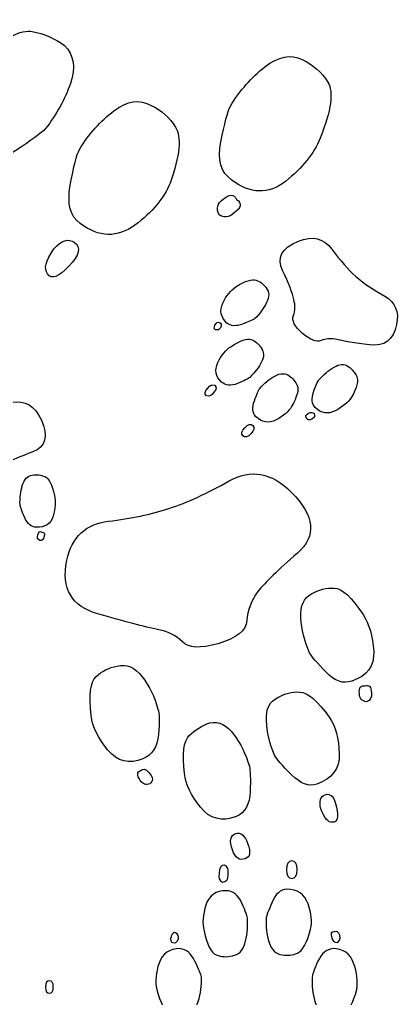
# Model space of a CAD drawing. Header units: centimetres. Extents: x -9.9 to 9.7, y -12.2 to 6.9.
# Drawn here: x 3.74 to 5.71, y -3.52 to 1.54 of the extents above; entities that cross this region are included whole.
import ezdxf

# ---------------------------------------------------------------- set-up
doc = ezdxf.new("R2010")
doc.units = ezdxf.units.CM
doc.header["$MEASUREMENT"] = 0
doc.layers.add('layer 1', color=7, linetype='Continuous')

msp = doc.modelspace()

# ---------------------------------------------------------------- linework, layer by layer
at = {"layer": 'layer 1', "color": 242}
for points, knots in [([(0.25774, -12.21967), (0.25774, -12.21967), (9.65174, -12.21967), (9.65174, -12.21967), (9.65174, -12.21967), (9.65174, -12.21967), (9.65174, 6.88145), (9.65174, 6.88145), (9.65174, 6.88145), (9.65174, 6.88145), (0.25774, 6.88145), (0.25774, 6.88145), (0.25774, 6.88145), (0.25774, 6.88145), (0.25774, -12.21967), (0.25774, -12.21967)], [0, 0, 0, 0, 0.2, 0.2, 0.2, 0.2, 0.4, 0.4, 0.4, 0.4, 0.6, 0.6, 0.6, 0.6, 1, 1, 1, 1]), ([(3.51224, 0.8469), (3.57515, 0.80966), (3.64607, 0.81665), (3.72551, 0.86862), (3.72551, 0.86862), (3.80445, 0.91986), (3.85576, 0.95782), (3.87892, 0.98179), (3.87892, 0.98179), (3.9371, 1.05612), (3.97932, 1.13397), (4.00755, 1.21506), (4.00755, 1.21506), (4.03577, 1.29615), (4.02522, 1.36196), (3.97736, 1.41148), (3.97736, 1.41148), (3.9248, 1.44802), (3.86929, 1.47254), (3.80982, 1.48358), (3.80982, 1.48358), (3.75158, 1.49482), (3.66635, 1.45013), (3.55464, 1.35021), (3.55464, 1.35021), (3.49391, 1.29713), (3.4477, 1.21664), (3.41599, 1.10874), (3.41599, 1.10874), (3.38428, 1.00084), (3.41661, 0.91339), (3.51224, 0.8469)], [0, 0, 0, 0, 0.1111111, 0.1111111, 0.1111111, 0.1111111, 0.2222222, 0.2222222, 0.2222222, 0.2222222, 0.3333333, 0.3333333, 0.3333333, 0.3333333, 0.4444444, 0.4444444, 0.4444444, 0.4444444, 0.5555556, 0.5555556, 0.5555556, 0.5555556, 0.6666667, 0.6666667, 0.6666667, 0.6666667, 0.7777778, 0.7777778, 0.7777778, 0.7777778, 1, 1, 1, 1]), ([(4.84153, 0.71532), (4.939, 0.64213), (5.03144, 0.63958), (5.11936, 0.7084), (5.11936, 0.7084), (5.20728, 0.77722), (5.26743, 0.85127), (5.29908, 0.93105), (5.29908, 0.93105), (5.35689, 1.07495), (5.37014, 1.17187), (5.33881, 1.2218), (5.33881, 1.2218), (5.30675, 1.27225), (5.26262, 1.3116), (5.20544, 1.33837), (5.20544, 1.33837), (5.1478, 1.36762), (5.08418, 1.35554), (5.01354, 1.30069), (5.01354, 1.30069), (4.94365, 1.24533), (4.88413, 1.17842), (4.83471, 1.09799), (4.83471, 1.09799), (4.82031, 1.06794), (4.80455, 1.00634), (4.7862, 0.91297), (4.7862, 0.91297), (4.76785, 0.81961), (4.78605, 0.75389), (4.84153, 0.71532)], [0, 0, 0, 0, 0.1111111, 0.1111111, 0.1111111, 0.1111111, 0.2222222, 0.2222222, 0.2222222, 0.2222222, 0.3333333, 0.3333333, 0.3333333, 0.3333333, 0.4444444, 0.4444444, 0.4444444, 0.4444444, 0.5555556, 0.5555556, 0.5555556, 0.5555556, 0.6666667, 0.6666667, 0.6666667, 0.6666667, 0.7777778, 0.7777778, 0.7777778, 0.7777778, 1, 1, 1, 1]), ([(4.05725, 0.49068), (4.15523, 0.41823), (4.24963, 0.41539), (4.34048, 0.48218), (4.34048, 0.48218), (4.43131, 0.54897), (4.49242, 0.62127), (4.52306, 0.6996), (4.52306, 0.6996), (4.57344, 0.84216), (4.58298, 0.93841), (4.55092, 0.98886), (4.55092, 0.98886), (4.52009, 1.03953), (4.47765, 1.07662), (4.42411, 1.10085), (4.42411, 1.10085), (4.36559, 1.13504), (4.30203, 1.12617), (4.23241, 1.07279), (4.23241, 1.07279), (4.1628, 1.01939), (4.10307, 0.95372), (4.05364, 0.8733), (4.05364, 0.8733), (4.03981, 0.84718), (4.02405, 0.78558), (4.00637, 0.6885), (4.00637, 0.6885), (3.98919, 0.59216), (4.00615, 0.52622), (4.05725, 0.49068)], [0, 0, 0, 0, 0.1111111, 0.1111111, 0.1111111, 0.1111111, 0.2222222, 0.2222222, 0.2222222, 0.2222222, 0.3333333, 0.3333333, 0.3333333, 0.3333333, 0.4444444, 0.4444444, 0.4444444, 0.4444444, 0.5555556, 0.5555556, 0.5555556, 0.5555556, 0.6666667, 0.6666667, 0.6666667, 0.6666667, 0.7777778, 0.7777778, 0.7777778, 0.7777778, 1, 1, 1, 1]), ([(4.77684, 0.53506), (4.80093, 0.5183), (4.82663, 0.52101), (4.85198, 0.54345), (4.85198, 0.54345), (4.891, 0.57154), (4.89566, 0.59538), (4.86719, 0.61517), (4.86719, 0.61517), (4.8537, 0.64405), (4.83003, 0.64426), (4.79814, 0.61554), (4.79814, 0.61554), (4.76666, 0.59519), (4.75997, 0.56844), (4.77684, 0.53506)], [0, 0, 0, 0, 0.2, 0.2, 0.2, 0.2, 0.4, 0.4, 0.4, 0.4, 0.6, 0.6, 0.6, 0.6, 1, 1, 1, 1]), ([(3.88887, 0.22983), (3.91023, 0.19981), (3.94676, 0.2134), (3.99917, 0.27009), (3.99917, 0.27009), (4.05405, 0.32723), (4.06325, 0.36848), (4.02747, 0.39335), (4.02747, 0.39335), (3.99608, 0.41518), (3.96109, 0.40377), (3.92175, 0.35966), (3.92175, 0.35966), (3.87911, 0.29834), (3.86839, 0.25489), (3.88887, 0.22983)], [0, 0, 0, 0, 0.2, 0.2, 0.2, 0.2, 0.4, 0.4, 0.4, 0.4, 0.6, 0.6, 0.6, 0.6, 1, 1, 1, 1]), ([(5.20783, -0.07803), (5.24897, -0.1123), (5.28084, -0.1242), (5.30369, -0.11491), (5.30369, -0.11491), (5.32652, -0.10515), (5.35095, -0.10296), (5.37696, -0.10786), (5.37696, -0.10786), (5.41899, -0.1174), (5.47836, -0.12681), (5.55533, -0.13678), (5.55533, -0.13678), (5.63183, -0.14676), (5.67859, -0.11153), (5.6949, -0.03086), (5.6949, -0.03086), (5.70868, 0.03504), (5.68814, 0.08354), (5.63305, 0.11442), (5.63305, 0.11442), (5.57772, 0.14554), (5.52827, 0.17939), (5.48423, 0.21599), (5.48423, 0.21599), (5.4435, 0.25312), (5.40208, 0.30022), (5.35997, 0.35729), (5.35997, 0.35729), (5.31785, 0.41436), (5.26028, 0.42855), (5.187, 0.39963), (5.187, 0.39963), (5.09961, 0.36423), (5.07219, 0.31373), (5.10452, 0.24742), (5.10452, 0.24742), (5.13709, 0.18135), (5.15624, 0.13139), (5.16244, 0.09755), (5.16244, 0.09755), (5.17142, 0.06709), (5.17083, 0.03927), (5.16091, 0.01434), (5.16091, 0.01434), (5.151, -0.01059), (5.16664, -0.04138), (5.20783, -0.07803)], [0, 0, 0, 0, 0.0769231, 0.0769231, 0.0769231, 0.0769231, 0.1538462, 0.1538462, 0.1538462, 0.1538462, 0.2307692, 0.2307692, 0.2307692, 0.2307692, 0.3076923, 0.3076923, 0.3076923, 0.3076923, 0.3846154, 0.3846154, 0.3846154, 0.3846154, 0.4615385, 0.4615385, 0.4615385, 0.4615385, 0.5384615, 0.5384615, 0.5384615, 0.5384615, 0.6153846, 0.6153846, 0.6153846, 0.6153846, 0.6923077, 0.6923077, 0.6923077, 0.6923077, 0.7692308, 0.7692308, 0.7692308, 0.7692308, 0.8461538, 0.8461538, 0.8461538, 0.8461538, 1, 1, 1, 1]), ([(4.81671, -0.02402), (4.83679, -0.04046), (4.86367, -0.04202), (4.89762, -0.02939), (4.89762, -0.02939), (4.93179, -0.01654), (4.95321, -0.0068), (4.96187, -0.00067), (4.96187, -0.00067), (4.98723, 0.02387), (5.00755, 0.05141), (5.02234, 0.08191), (5.02234, 0.08191), (5.03713, 0.11194), (5.03658, 0.13711), (5.02046, 0.1572), (5.02046, 0.1572), (5.00602, 0.1766), (4.98886, 0.18978), (4.96826, 0.19741), (4.96826, 0.19741), (4.94789, 0.20528), (4.91344, 0.19408), (4.8649, 0.16427), (4.8649, 0.16427), (4.83631, 0.14559), (4.81317, 0.11705), (4.79547, 0.07864), (4.79547, 0.07864), (4.778, 0.04049), (4.78492, 0.00641), (4.81671, -0.02402)], [0, 0, 0, 0, 0.1111111, 0.1111111, 0.1111111, 0.1111111, 0.2222222, 0.2222222, 0.2222222, 0.2222222, 0.3333333, 0.3333333, 0.3333333, 0.3333333, 0.4444444, 0.4444444, 0.4444444, 0.4444444, 0.5555556, 0.5555556, 0.5555556, 0.5555556, 0.6666667, 0.6666667, 0.6666667, 0.6666667, 0.7777778, 0.7777778, 0.7777778, 0.7777778, 1, 1, 1, 1]), ([(4.75782, -0.05881), (4.76952, -0.06165), (4.77825, -0.05837), (4.78398, -0.0485), (4.78398, -0.0485), (4.79006, -0.0334), (4.78821, -0.02465), (4.7777, -0.02202), (4.7777, -0.02202), (4.77114, -0.01575), (4.76364, -0.02018), (4.75518, -0.03582), (4.75518, -0.03582), (4.74951, -0.04853), (4.75015, -0.05612), (4.75782, -0.05881)], [0, 0, 0, 0, 0.2, 0.2, 0.2, 0.2, 0.4, 0.4, 0.4, 0.4, 0.6, 0.6, 0.6, 0.6, 1, 1, 1, 1]), ([(4.78935, -0.32903), (4.80925, -0.34808), (4.83664, -0.35057), (4.87174, -0.33674), (4.87174, -0.33674), (4.90661, -0.32315), (4.92776, -0.31223), (4.93497, -0.30471), (4.93497, -0.30471), (4.96173, -0.2787), (4.9823, -0.25188), (4.99644, -0.22449), (4.99644, -0.22449), (5.01033, -0.19686), (5.00933, -0.17311), (4.99368, -0.15254), (4.99368, -0.15254), (4.98088, -0.1319), (4.96346, -0.11755), (4.94237, -0.10946), (4.94237, -0.10946), (4.92104, -0.10113), (4.8859, -0.11353), (4.83742, -0.14619), (4.83742, -0.14619), (4.8107, -0.16293), (4.788, -0.19051), (4.76959, -0.2287), (4.76959, -0.2287), (4.75117, -0.26688), (4.7576, -0.30049), (4.78935, -0.32903)], [0, 0, 0, 0, 0.1111111, 0.1111111, 0.1111111, 0.1111111, 0.2222222, 0.2222222, 0.2222222, 0.2222222, 0.3333333, 0.3333333, 0.3333333, 0.3333333, 0.4444444, 0.4444444, 0.4444444, 0.4444444, 0.5555556, 0.5555556, 0.5555556, 0.5555556, 0.6666667, 0.6666667, 0.6666667, 0.6666667, 0.7777778, 0.7777778, 0.7777778, 0.7777778, 1, 1, 1, 1]), ([(5.27318, -0.46109), (5.30449, -0.49107), (5.33907, -0.49673), (5.37668, -0.47785), (5.37668, -0.47785), (5.41452, -0.45874), (5.44301, -0.4353), (5.46212, -0.40756), (5.46212, -0.40756), (5.48931, -0.35731), (5.49828, -0.3217), (5.48856, -0.30077), (5.48856, -0.30077), (5.47931, -0.27982), (5.46468, -0.26255), (5.4449, -0.2492), (5.4449, -0.2492), (5.42414, -0.23396), (5.3992, -0.23475), (5.37082, -0.25176), (5.37082, -0.25176), (5.3422, -0.26902), (5.31607, -0.29097), (5.29312, -0.31785), (5.29312, -0.31785), (5.28592, -0.32537), (5.2764, -0.34649), (5.26479, -0.38096), (5.26479, -0.38096), (5.25341, -0.41518), (5.25614, -0.44198), (5.27318, -0.46109)], [0, 0, 0, 0, 0.1111111, 0.1111111, 0.1111111, 0.1111111, 0.2222222, 0.2222222, 0.2222222, 0.2222222, 0.3333333, 0.3333333, 0.3333333, 0.3333333, 0.4444444, 0.4444444, 0.4444444, 0.4444444, 0.5555556, 0.5555556, 0.5555556, 0.5555556, 0.6666667, 0.6666667, 0.6666667, 0.6666667, 0.7777778, 0.7777778, 0.7777778, 0.7777778, 1, 1, 1, 1]), ([(4.96526, -0.50675), (4.99802, -0.53812), (5.03307, -0.54378), (5.07115, -0.52442), (5.07115, -0.52442), (5.10898, -0.50482), (5.13557, -0.48191), (5.15141, -0.45613), (5.15141, -0.45613), (5.17999, -0.40443), (5.18965, -0.36809), (5.18065, -0.34737), (5.18065, -0.34737), (5.17164, -0.32619), (5.15797, -0.30985), (5.13941, -0.29766), (5.13941, -0.29766), (5.11888, -0.28219), (5.09393, -0.28249), (5.06527, -0.29784), (5.06527, -0.29784), (5.03614, -0.3132), (5.00953, -0.33517), (4.98497, -0.36375), (4.98497, -0.36375), (4.98061, -0.3712), (4.97179, -0.39207), (4.95876, -0.42657), (4.95876, -0.42657), (4.94596, -0.46083), (4.94821, -0.48764), (4.96526, -0.50675)], [0, 0, 0, 0, 0.1111111, 0.1111111, 0.1111111, 0.1111111, 0.2222222, 0.2222222, 0.2222222, 0.2222222, 0.3333333, 0.3333333, 0.3333333, 0.3333333, 0.4444444, 0.4444444, 0.4444444, 0.4444444, 0.5555556, 0.5555556, 0.5555556, 0.5555556, 0.6666667, 0.6666667, 0.6666667, 0.6666667, 0.7777778, 0.7777778, 0.7777778, 0.7777778, 1, 1, 1, 1]), ([(4.71083, -0.40083), (4.72401, -0.40601), (4.73695, -0.39979), (4.74939, -0.38193), (4.74939, -0.38193), (4.7631, -0.36762), (4.7645, -0.35546), (4.75358, -0.34501), (4.75358, -0.34501), (4.74086, -0.33934), (4.72886, -0.34459), (4.71781, -0.36099), (4.71781, -0.36099), (4.70224, -0.37725), (4.69991, -0.39037), (4.71083, -0.40083)], [0, 0, 0, 0, 0.2, 0.2, 0.2, 0.2, 0.4, 0.4, 0.4, 0.4, 0.6, 0.6, 0.6, 0.6, 1, 1, 1, 1]), ([(3.51494, -0.85048), (3.5695, -0.85446), (3.60243, -0.84349), (3.61341, -0.81788), (3.61341, -0.81788), (3.62438, -0.79226), (3.64367, -0.77031), (3.67095, -0.75202), (3.67095, -0.75202), (3.69822, -0.73572), (3.74546, -0.71509), (3.81265, -0.68982), (3.81265, -0.68982), (3.87985, -0.66453), (3.89448, -0.60898), (3.8559, -0.52316), (3.8559, -0.52316), (3.82297, -0.45231), (3.77207, -0.42237), (3.70288, -0.43335), (3.70288, -0.43335), (3.63403, -0.44432), (3.57249, -0.44898), (3.51793, -0.44698), (3.51793, -0.44698), (3.46538, -0.44499), (3.40783, -0.43635), (3.34596, -0.42138), (3.34596, -0.42138), (3.28376, -0.40607), (3.23453, -0.42669), (3.19827, -0.48325), (3.19827, -0.48325), (3.15602, -0.5521), (3.16568, -0.60931), (3.22755, -0.65456), (3.22755, -0.65456), (3.28908, -0.70012), (3.33765, -0.73406), (3.37257, -0.75601), (3.37257, -0.75601), (3.39619, -0.77031), (3.41283, -0.78861), (3.4228, -0.8109), (3.4228, -0.8109), (3.43278, -0.83351), (3.46372, -0.84649), (3.51494, -0.85048)], [0, 0, 0, 0, 0.0769231, 0.0769231, 0.0769231, 0.0769231, 0.1538462, 0.1538462, 0.1538462, 0.1538462, 0.2307692, 0.2307692, 0.2307692, 0.2307692, 0.3076923, 0.3076923, 0.3076923, 0.3076923, 0.3846154, 0.3846154, 0.3846154, 0.3846154, 0.4615385, 0.4615385, 0.4615385, 0.4615385, 0.5384615, 0.5384615, 0.5384615, 0.5384615, 0.6153846, 0.6153846, 0.6153846, 0.6153846, 0.6923077, 0.6923077, 0.6923077, 0.6923077, 0.7692308, 0.7692308, 0.7692308, 0.7692308, 0.8461538, 0.8461538, 0.8461538, 0.8461538, 1, 1, 1, 1]), ([(5.22995, -0.51645), (5.23348, -0.52588), (5.24232, -0.52783), (5.25643, -0.52134), (5.25643, -0.52134), (5.26976, -0.5113), (5.27359, -0.50148), (5.26839, -0.49185), (5.26839, -0.49185), (5.26086, -0.48465), (5.25134, -0.4839), (5.2396, -0.49034), (5.2396, -0.49034), (5.22337, -0.49806), (5.22, -0.50692), (5.22995, -0.51645)], [0, 0, 0, 0, 0.2, 0.2, 0.2, 0.2, 0.4, 0.4, 0.4, 0.4, 0.6, 0.6, 0.6, 0.6, 1, 1, 1, 1]), ([(4.89969, -0.60632), (4.91062, -0.61678), (4.92456, -0.61338), (4.94152, -0.59566), (4.94152, -0.59566), (4.95825, -0.57819), (4.96103, -0.56412), (4.95012, -0.55366), (4.95012, -0.55366), (4.93968, -0.54367), (4.92622, -0.54752), (4.90949, -0.56499), (4.90949, -0.56499), (4.89253, -0.58271), (4.88926, -0.59633), (4.89969, -0.60632)], [0, 0, 0, 0, 0.2, 0.2, 0.2, 0.2, 0.4, 0.4, 0.4, 0.4, 0.6, 0.6, 0.6, 0.6, 1, 1, 1, 1]), ([(3.83061, -1.07967), (3.87619, -1.08132), (3.90512, -1.06237), (3.91744, -1.02245), (3.91744, -1.02245), (3.92974, -0.98253), (3.93241, -0.94694), (3.92508, -0.91567), (3.92508, -0.91567), (3.91211, -0.85913), (3.89548, -0.82653), (3.87519, -0.81788), (3.87519, -0.81788), (3.85456, -0.80923), (3.83261, -0.80657), (3.80933, -0.81056), (3.80933, -0.81056), (3.78538, -0.81389), (3.76841, -0.83118), (3.75844, -0.86311), (3.75844, -0.86311), (3.74878, -0.89505), (3.74479, -0.92831), (3.74679, -0.96357), (3.74679, -0.96357), (3.74878, -0.97588), (3.7571, -0.99817), (3.77141, -1.03076), (3.77141, -1.03076), (3.78571, -1.06336), (3.80534, -1.07967), (3.83061, -1.07967)], [0, 0, 0, 0, 0.1111111, 0.1111111, 0.1111111, 0.1111111, 0.2222222, 0.2222222, 0.2222222, 0.2222222, 0.3333333, 0.3333333, 0.3333333, 0.3333333, 0.4444444, 0.4444444, 0.4444444, 0.4444444, 0.5555556, 0.5555556, 0.5555556, 0.5555556, 0.6666667, 0.6666667, 0.6666667, 0.6666667, 0.7777778, 0.7777778, 0.7777778, 0.7777778, 1, 1, 1, 1]), ([(4.77086, -1.68158), (4.86764, -1.65349), (4.91748, -1.6134), (4.92001, -1.56212), (4.92001, -1.56212), (4.92254, -1.51084), (4.94178, -1.46055), (4.97715, -1.41146), (4.97715, -1.41146), (5.01381, -1.36581), (5.08215, -1.29989), (5.18199, -1.21313), (5.18199, -1.21313), (5.28183, -1.12636), (5.27147, -1.02103), (5.14977, -0.89756), (5.14977, -0.89756), (5.04745, -0.79631), (4.94035, -0.77725), (4.82789, -0.84059), (4.82789, -0.84059), (4.71601, -0.90372), (4.61272, -0.95124), (4.51721, -0.98278), (4.51721, -0.98278), (4.42516, -1.01305), (4.32023, -1.03502), (4.20377, -1.04886), (4.20377, -1.04886), (4.08652, -1.06233), (4.01472, -1.12953), (3.98837, -1.25045), (3.98837, -1.25045), (3.95958, -1.39648), (4.01293, -1.4891), (4.14881, -1.52755), (4.14881, -1.52755), (4.28433, -1.56678), (4.38997, -1.59423), (4.46438, -1.60974), (4.46438, -1.60974), (4.51434, -1.6193), (4.5548, -1.64023), (4.58633, -1.67232), (4.58633, -1.67232), (4.61808, -1.70498), (4.67983, -1.70754), (4.77086, -1.68158)], [0, 0, 0, 0, 0.0769231, 0.0769231, 0.0769231, 0.0769231, 0.1538462, 0.1538462, 0.1538462, 0.1538462, 0.2307692, 0.2307692, 0.2307692, 0.2307692, 0.3076923, 0.3076923, 0.3076923, 0.3076923, 0.3846154, 0.3846154, 0.3846154, 0.3846154, 0.4615385, 0.4615385, 0.4615385, 0.4615385, 0.5384615, 0.5384615, 0.5384615, 0.5384615, 0.6153846, 0.6153846, 0.6153846, 0.6153846, 0.6923077, 0.6923077, 0.6923077, 0.6923077, 0.7692308, 0.7692308, 0.7692308, 0.7692308, 0.8461538, 0.8461538, 0.8461538, 0.8461538, 1, 1, 1, 1]), ([(3.84924, -1.14885), (3.86022, -1.14885), (3.86754, -1.14253), (3.87053, -1.13023), (3.87053, -1.13023), (3.87652, -1.11326), (3.87286, -1.10494), (3.85989, -1.10494), (3.85989, -1.10494), (3.84958, -1.09895), (3.84226, -1.10395), (3.8386, -1.11958), (3.8386, -1.11958), (3.83328, -1.13256), (3.83693, -1.1422), (3.84924, -1.14885)], [0, 0, 0, 0, 0.2, 0.2, 0.2, 0.2, 0.4, 0.4, 0.4, 0.4, 0.6, 0.6, 0.6, 0.6, 1, 1, 1, 1]), ([(5.46309, -1.87493), (5.54286, -1.84857), (5.58068, -1.79726), (5.57633, -1.72043), (5.57633, -1.72043), (5.57199, -1.64359), (5.55375, -1.58041), (5.52105, -1.5311), (5.52105, -1.5311), (5.46237, -1.44175), (5.41274, -1.39612), (5.37215, -1.3942), (5.37215, -1.3942), (5.33098, -1.3925), (5.29135, -1.40198), (5.2537, -1.42381), (5.2537, -1.42381), (5.21446, -1.44492), (5.19627, -1.48567), (5.19951, -1.54722), (5.19951, -1.54722), (5.20334, -1.60856), (5.21777, -1.66858), (5.24384, -1.7282), (5.24384, -1.7282), (5.25518, -1.74818), (5.28384, -1.78133), (5.32945, -1.82846), (5.32945, -1.82846), (5.37507, -1.87558), (5.41942, -1.89114), (5.46309, -1.87493)], [0, 0, 0, 0, 0.1111111, 0.1111111, 0.1111111, 0.1111111, 0.2222222, 0.2222222, 0.2222222, 0.2222222, 0.3333333, 0.3333333, 0.3333333, 0.3333333, 0.4444444, 0.4444444, 0.4444444, 0.4444444, 0.5555556, 0.5555556, 0.5555556, 0.5555556, 0.6666667, 0.6666667, 0.6666667, 0.6666667, 0.7777778, 0.7777778, 0.7777778, 0.7777778, 1, 1, 1, 1]), ([(4.38244, -2.27628), (4.42954, -2.25878), (4.45643, -2.21676), (4.46252, -2.15043), (4.46252, -2.15043), (4.46861, -2.0841), (4.46753, -2.0407), (4.45964, -2.01945), (4.45964, -2.01945), (4.44277, -1.95642), (4.41568, -1.90109), (4.37854, -1.85213), (4.37854, -1.85213), (4.34082, -1.80338), (4.29812, -1.78524), (4.24888, -1.79699), (4.24888, -1.79699), (4.20496, -1.80546), (4.16875, -1.82414), (4.13983, -1.85188), (4.13983, -1.85188), (4.1109, -1.87962), (4.10251, -1.9468), (4.11408, -2.05364), (4.11408, -2.05364), (4.12208, -2.11213), (4.15065, -2.17147), (4.20095, -2.23124), (4.20095, -2.23124), (4.25127, -2.291), (4.31169, -2.30583), (4.38244, -2.27628)], [0, 0, 0, 0, 0.1111111, 0.1111111, 0.1111111, 0.1111111, 0.2222222, 0.2222222, 0.2222222, 0.2222222, 0.3333333, 0.3333333, 0.3333333, 0.3333333, 0.4444444, 0.4444444, 0.4444444, 0.4444444, 0.5555556, 0.5555556, 0.5555556, 0.5555556, 0.6666667, 0.6666667, 0.6666667, 0.6666667, 0.7777778, 0.7777778, 0.7777778, 0.7777778, 1, 1, 1, 1]), ([(5.53964, -1.98248), (5.5586, -1.97544), (5.56718, -1.95983), (5.56446, -1.93665), (5.56446, -1.93665), (5.56392, -1.90351), (5.55226, -1.8915), (5.52985, -1.89981), (5.52985, -1.89981), (5.5082, -1.89609), (5.49877, -1.9094), (5.50248, -1.93875), (5.50248, -1.93875), (5.50161, -1.96457), (5.51411, -1.97888), (5.53964, -1.98248)], [0, 0, 0, 0, 0.2, 0.2, 0.2, 0.2, 0.4, 0.4, 0.4, 0.4, 0.6, 0.6, 0.6, 0.6, 1, 1, 1, 1]), ([(5.28157, -2.40716), (5.36114, -2.38022), (5.3999, -2.32792), (5.39784, -2.25023), (5.39784, -2.25023), (5.3958, -2.17253), (5.37892, -2.1095), (5.34665, -2.06134), (5.34665, -2.06134), (5.28581, -1.97672), (5.23509, -1.93346), (5.19392, -1.93175), (5.19392, -1.93175), (5.15312, -1.92925), (5.11542, -1.93868), (5.08064, -1.95943), (5.08064, -1.95943), (5.03826, -1.9791), (5.01827, -2.01856), (5.02109, -2.07897), (5.02109, -2.07897), (5.02391, -2.13937), (5.03756, -2.19902), (5.06363, -2.25864), (5.06363, -2.25864), (5.07297, -2.27674), (5.10163, -2.3099), (5.14961, -2.35811), (5.14961, -2.35811), (5.19737, -2.40574), (5.24136, -2.4221), (5.28157, -2.40716)], [0, 0, 0, 0, 0.1111111, 0.1111111, 0.1111111, 0.1111111, 0.2222222, 0.2222222, 0.2222222, 0.2222222, 0.3333333, 0.3333333, 0.3333333, 0.3333333, 0.4444444, 0.4444444, 0.4444444, 0.4444444, 0.5555556, 0.5555556, 0.5555556, 0.5555556, 0.6666667, 0.6666667, 0.6666667, 0.6666667, 0.7777778, 0.7777778, 0.7777778, 0.7777778, 1, 1, 1, 1]), ([(4.86551, -2.57541), (4.91134, -2.55447), (4.9353, -2.51158), (4.93716, -2.44617), (4.93716, -2.44617), (4.93923, -2.38133), (4.93793, -2.33736), (4.93348, -2.31482), (4.93348, -2.31482), (4.91431, -2.25264), (4.88686, -2.19811), (4.85209, -2.15023), (4.85209, -2.15023), (4.81731, -2.10235), (4.77591, -2.08242), (4.72905, -2.09002), (4.72905, -2.09002), (4.68768, -2.10538), (4.65196, -2.12715), (4.62232, -2.15646), (4.62232, -2.15646), (4.59303, -2.18499), (4.58479, -2.25081), (4.59738, -2.35335), (4.59738, -2.35335), (4.60351, -2.4086), (4.63087, -2.46643), (4.67946, -2.52684), (4.67946, -2.52684), (4.72804, -2.58724), (4.79026, -2.60336), (4.86551, -2.57541)], [0, 0, 0, 0, 0.1111111, 0.1111111, 0.1111111, 0.1111111, 0.2222222, 0.2222222, 0.2222222, 0.2222222, 0.3333333, 0.3333333, 0.3333333, 0.3333333, 0.4444444, 0.4444444, 0.4444444, 0.4444444, 0.5555556, 0.5555556, 0.5555556, 0.5555556, 0.6666667, 0.6666667, 0.6666667, 0.6666667, 0.7777778, 0.7777778, 0.7777778, 0.7777778, 1, 1, 1, 1]), ([(4.41767, -2.40637), (4.435, -2.39142), (4.43578, -2.37414), (4.41984, -2.35587), (4.41984, -2.35587), (4.40135, -2.33071), (4.38544, -2.32485), (4.37112, -2.33736), (4.37112, -2.33736), (4.35101, -2.34482), (4.35024, -2.36211), (4.3686, -2.38864), (4.3686, -2.38864), (4.38223, -2.40776), (4.39871, -2.41341), (4.41767, -2.40637)], [0, 0, 0, 0, 0.2, 0.2, 0.2, 0.2, 0.4, 0.4, 0.4, 0.4, 0.6, 0.6, 0.6, 0.6, 1, 1, 1, 1]), ([(5.36294, -2.6051), (5.38833, -2.60482), (5.39501, -2.57881), (5.38355, -2.52684), (5.38355, -2.52684), (5.37282, -2.47329), (5.3531, -2.45186), (5.32494, -2.46232), (5.32494, -2.46232), (5.30024, -2.47149), (5.29291, -2.49578), (5.3024, -2.5354), (5.3024, -2.5354), (5.32032, -2.58366), (5.34069, -2.60682), (5.36294, -2.6051)], [0, 0, 0, 0, 0.2, 0.2, 0.2, 0.2, 0.4, 0.4, 0.4, 0.4, 0.6, 0.6, 0.6, 0.6, 1, 1, 1, 1]), ([(4.91188, -2.79354), (4.93659, -2.78437), (4.94097, -2.75921), (4.92561, -2.71784), (4.92561, -2.71784), (4.90854, -2.67188), (4.88794, -2.65338), (4.86323, -2.66256), (4.86323, -2.66256), (4.83394, -2.67344), (4.82811, -2.70175), (4.84518, -2.74771), (4.84518, -2.74771), (4.86054, -2.78908), (4.88258, -2.80443), (4.91188, -2.79354)], [0, 0, 0, 0, 0.2, 0.2, 0.2, 0.2, 0.4, 0.4, 0.4, 0.4, 0.6, 0.6, 0.6, 0.6, 1, 1, 1, 1]), ([(4.8042, -2.82629), (4.82059, -2.83301), (4.8269, -2.84982), (4.8227, -2.87671), (4.8227, -2.87671), (4.8227, -2.9015), (4.81345, -2.91369), (4.79454, -2.91369), (4.79454, -2.91369), (4.77815, -2.9078), (4.77185, -2.89268), (4.77605, -2.8683), (4.77605, -2.8683), (4.77605, -2.84015), (4.7853, -2.82629), (4.8042, -2.82629)], [0, 0, 0, 0, 0.2, 0.2, 0.2, 0.2, 0.4, 0.4, 0.4, 0.4, 0.6, 0.6, 0.6, 0.6, 1, 1, 1, 1]), ([(5.15254, -2.80402), (5.17144, -2.80402), (5.18111, -2.81915), (5.18111, -2.84982), (5.18111, -2.84982), (5.18111, -2.88007), (5.17144, -2.8952), (5.15254, -2.8952), (5.15254, -2.8952), (5.13447, -2.8952), (5.12564, -2.88007), (5.12564, -2.84982), (5.12564, -2.84982), (5.12564, -2.81915), (5.13447, -2.80402), (5.15254, -2.80402)], [0, 0, 0, 0, 0.2, 0.2, 0.2, 0.2, 0.4, 0.4, 0.4, 0.4, 0.6, 0.6, 0.6, 0.6, 1, 1, 1, 1]), ([(4.81304, -2.95907), (4.84749, -2.95907), (4.87438, -2.9805), (4.89412, -3.02335), (4.89412, -3.02335), (4.91387, -3.06579), (4.92354, -3.09394), (4.92354, -3.10697), (4.92354, -3.10697), (4.92522, -3.1536), (4.9206, -3.19563), (4.90968, -3.2326), (4.90968, -3.2326), (4.89833, -3.26957), (4.8769, -3.29017), (4.84496, -3.29521), (4.84496, -3.29521), (4.81555, -3.30277), (4.7874, -3.30067), (4.76135, -3.28975), (4.76135, -3.28975), (4.73488, -3.27882), (4.71387, -3.23722), (4.69832, -3.16579), (4.69832, -3.16579), (4.68866, -3.12755), (4.69202, -3.08301), (4.70841, -3.0326), (4.70841, -3.0326), (4.7248, -2.98217), (4.75967, -2.95738), (4.81304, -2.95907)], [0, 0, 0, 0, 0.1111111, 0.1111111, 0.1111111, 0.1111111, 0.2222222, 0.2222222, 0.2222222, 0.2222222, 0.3333333, 0.3333333, 0.3333333, 0.3333333, 0.4444444, 0.4444444, 0.4444444, 0.4444444, 0.5555556, 0.5555556, 0.5555556, 0.5555556, 0.6666667, 0.6666667, 0.6666667, 0.6666667, 0.7777778, 0.7777778, 0.7777778, 0.7777778, 1, 1, 1, 1]), ([(5.12564, -2.95066), (5.18236, -2.95066), (5.21892, -2.97588), (5.23657, -3.02629), (5.23657, -3.02629), (5.2538, -3.07671), (5.258, -3.12041), (5.25002, -3.15739), (5.25002, -3.15739), (5.23111, -3.22882), (5.20842, -3.26999), (5.18236, -3.28092), (5.18236, -3.28092), (5.1559, -3.29227), (5.12943, -3.29521), (5.10211, -3.29017), (5.10211, -3.29017), (5.07018, -3.28638), (5.04791, -3.26453), (5.03531, -3.22588), (5.03531, -3.22588), (5.02228, -3.1868), (5.01724, -3.14394), (5.01976, -3.09688), (5.01976, -3.09688), (5.02228, -3.08638), (5.03237, -3.05991), (5.05043, -3.01747), (5.05043, -3.01747), (5.0685, -2.97545), (5.09371, -2.95318), (5.12564, -2.95066)], [0, 0, 0, 0, 0.1111111, 0.1111111, 0.1111111, 0.1111111, 0.2222222, 0.2222222, 0.2222222, 0.2222222, 0.3333333, 0.3333333, 0.3333333, 0.3333333, 0.4444444, 0.4444444, 0.4444444, 0.4444444, 0.5555556, 0.5555556, 0.5555556, 0.5555556, 0.6666667, 0.6666667, 0.6666667, 0.6666667, 0.7777778, 0.7777778, 0.7777778, 0.7777778, 1, 1, 1, 1]), ([(4.55084, -3.17588), (4.56387, -3.18344), (4.56891, -3.19394), (4.56554, -3.20781), (4.56554, -3.20781), (4.55799, -3.22672), (4.54874, -3.23302), (4.53697, -3.2263), (4.53697, -3.2263), (4.52563, -3.2263), (4.52269, -3.21579), (4.52857, -3.19436), (4.52857, -3.19436), (4.53445, -3.17798), (4.5416, -3.17168), (4.55084, -3.17588)], [0, 0, 0, 0, 0.2, 0.2, 0.2, 0.2, 0.4, 0.4, 0.4, 0.4, 0.6, 0.6, 0.6, 0.6, 1, 1, 1, 1]), ([(5.37313, -3.17083), (5.38447, -3.16537), (5.39414, -3.17125), (5.40128, -3.18932), (5.40128, -3.18932), (5.40464, -3.20991), (5.3996, -3.22209), (5.38657, -3.2263), (5.38657, -3.2263), (5.37355, -3.2263), (5.3643, -3.21873), (5.35926, -3.20277), (5.35926, -3.20277), (5.35128, -3.18176), (5.3559, -3.17083), (5.37313, -3.17083)], [0, 0, 0, 0, 0.2, 0.2, 0.2, 0.2, 0.4, 0.4, 0.4, 0.4, 0.6, 0.6, 0.6, 0.6, 1, 1, 1, 1]), ([(4.57395, -3.25823), (4.6063, -3.26075), (4.63193, -3.2826), (4.65168, -3.32336), (4.65168, -3.32336), (4.67143, -3.36453), (4.68236, -3.39185), (4.68488, -3.40487), (4.68488, -3.40487), (4.68656, -3.44899), (4.68109, -3.49143), (4.66807, -3.53176), (4.66807, -3.53176), (4.65546, -3.57168), (4.6332, -3.59395), (4.60126, -3.59815), (4.60126, -3.59815), (4.57143, -3.60319), (4.54454, -3.60025), (4.51933, -3.58933), (4.51933, -3.58933), (4.49412, -3.57883), (4.47269, -3.53891), (4.45462, -3.47), (4.45462, -3.47), (4.44495, -3.4284), (4.44874, -3.3826), (4.46596, -3.3326), (4.46596, -3.3326), (4.48319, -3.28302), (4.51891, -3.25823), (4.57395, -3.25823)], [0, 0, 0, 0, 0.1111111, 0.1111111, 0.1111111, 0.1111111, 0.2222222, 0.2222222, 0.2222222, 0.2222222, 0.3333333, 0.3333333, 0.3333333, 0.3333333, 0.4444444, 0.4444444, 0.4444444, 0.4444444, 0.5555556, 0.5555556, 0.5555556, 0.5555556, 0.6666667, 0.6666667, 0.6666667, 0.6666667, 0.7777778, 0.7777778, 0.7777778, 0.7777778, 1, 1, 1, 1]), ([(5.3643, -3.25823), (5.4185, -3.25823), (5.45464, -3.28302), (5.47229, -3.3326), (5.47229, -3.3326), (5.48994, -3.3826), (5.4954, -3.4284), (5.48868, -3.47), (5.48868, -3.47), (5.46977, -3.53891), (5.44708, -3.57883), (5.42019, -3.58933), (5.42019, -3.58933), (5.39372, -3.60025), (5.36557, -3.60319), (5.33615, -3.59815), (5.33615, -3.59815), (5.30422, -3.59395), (5.28237, -3.57168), (5.27145, -3.53176), (5.27145, -3.53176), (5.26052, -3.49143), (5.2559, -3.44899), (5.25842, -3.40487), (5.25842, -3.40487), (5.25842, -3.39185), (5.26808, -3.36453), (5.28741, -3.32336), (5.28741, -3.32336), (5.30674, -3.2826), (5.33237, -3.26075), (5.3643, -3.25823)], [0, 0, 0, 0, 0.1111111, 0.1111111, 0.1111111, 0.1111111, 0.2222222, 0.2222222, 0.2222222, 0.2222222, 0.3333333, 0.3333333, 0.3333333, 0.3333333, 0.4444444, 0.4444444, 0.4444444, 0.4444444, 0.5555556, 0.5555556, 0.5555556, 0.5555556, 0.6666667, 0.6666667, 0.6666667, 0.6666667, 0.7777778, 0.7777778, 0.7777778, 0.7777778, 1, 1, 1, 1]), ([(3.89803, -3.42388), (3.91154, -3.42388), (3.91846, -3.4347), (3.91846, -3.45662), (3.91846, -3.45662), (3.91846, -3.47824), (3.91154, -3.48905), (3.89803, -3.48905), (3.89803, -3.48905), (3.88512, -3.48905), (3.87881, -3.47824), (3.87881, -3.45662), (3.87881, -3.45662), (3.87881, -3.4347), (3.88512, -3.42388), (3.89803, -3.42388)], [0, 0, 0, 0, 0.2, 0.2, 0.2, 0.2, 0.4, 0.4, 0.4, 0.4, 0.6, 0.6, 0.6, 0.6, 1, 1, 1, 1])]:
    msp.add_open_spline(points, degree=3, knots=knots, dxfattribs=at)

doc.saveas('drawing.dxf')
